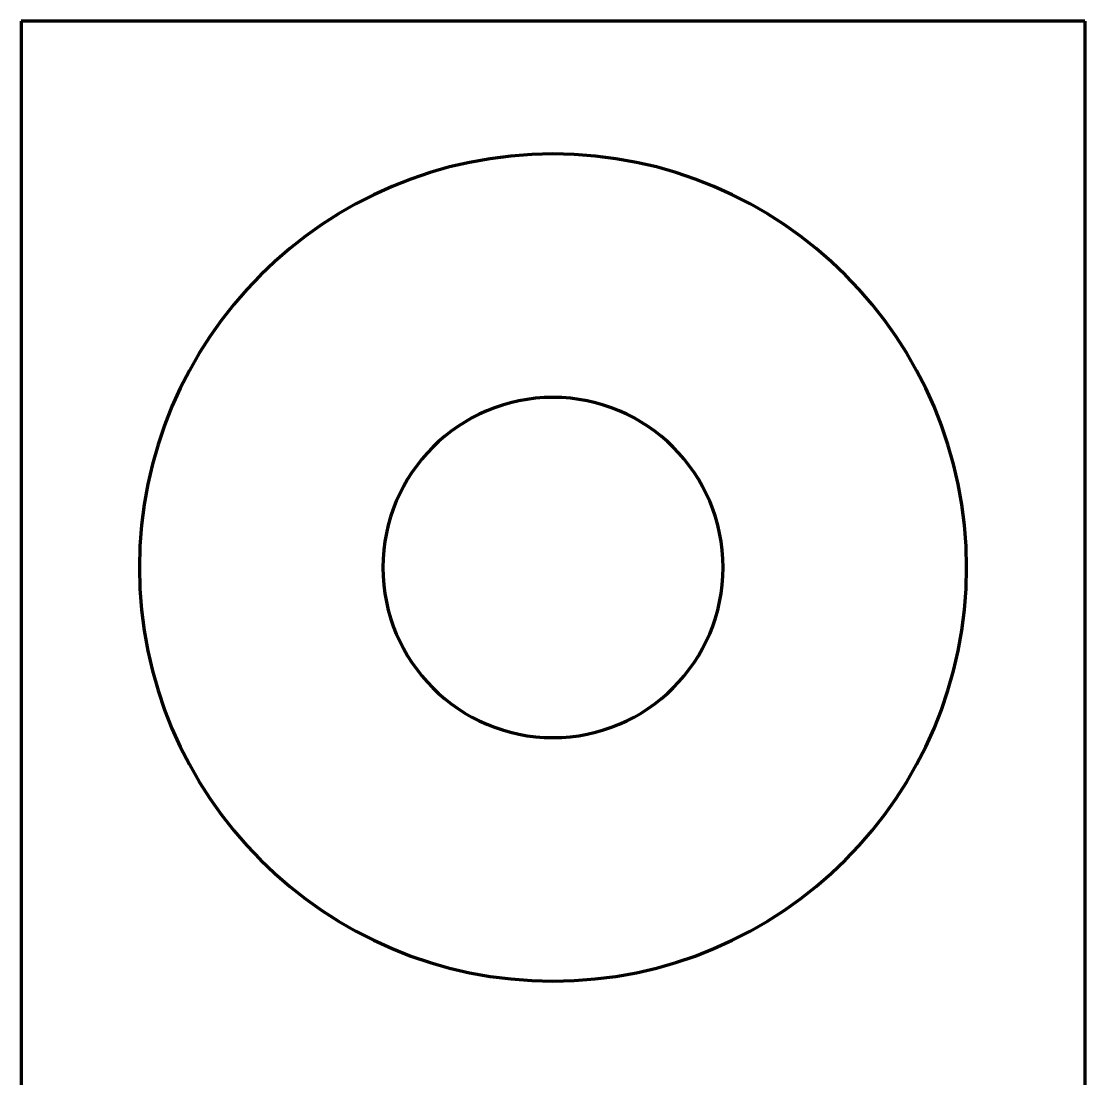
# Model space of a CAD drawing. Header units: inches. Extents: x 0 to 18, y -18 to 0.
import ezdxf

# ---------------------------------------------------------------- set-up
doc = ezdxf.new("R2010")
doc.units = ezdxf.units.IN
doc.header["$MEASUREMENT"] = 0
doc.layers.add('Layer 1', color=7, linetype='Continuous')

msp = doc.modelspace()

# ---------------------------------------------------------------- linework, layer by layer
at = {"layer": 'Layer 1', "color": 179, "lineweight": 70, "true_color": 0x231f20}
for points in [[(18, 0), (0, 0)], [(0, 0), (0, -18)], [(18, 0), (18, -18)]]:
    msp.add_lwpolyline(points, dxfattribs=at)
for points in [[(16, -9.246), (16, -13.112), (12.866, -16.246), (9, -16.246), (5.134, -16.246), (2, -13.112), (2, -9.246), (2, -5.38), (5.134, -2.246), (9, -2.246), (12.866, -2.246), (16, -5.38), (16, -9.246)], [(11.879, -9.246), (11.879, -10.836), (10.59, -12.125), (9, -12.125), (7.41, -12.125), (6.121, -10.836), (6.121, -9.246), (6.121, -7.655), (7.41, -6.366), (9, -6.366), (10.59, -6.366), (11.879, -7.655), (11.879, -9.246)]]:
    msp.add_open_spline(points, degree=3, knots=[0, 0, 0, 0, 1, 1, 1, 2, 2, 2, 3, 3, 3, 4, 4, 4, 4], dxfattribs=at)

doc.saveas('drawing.dxf')
